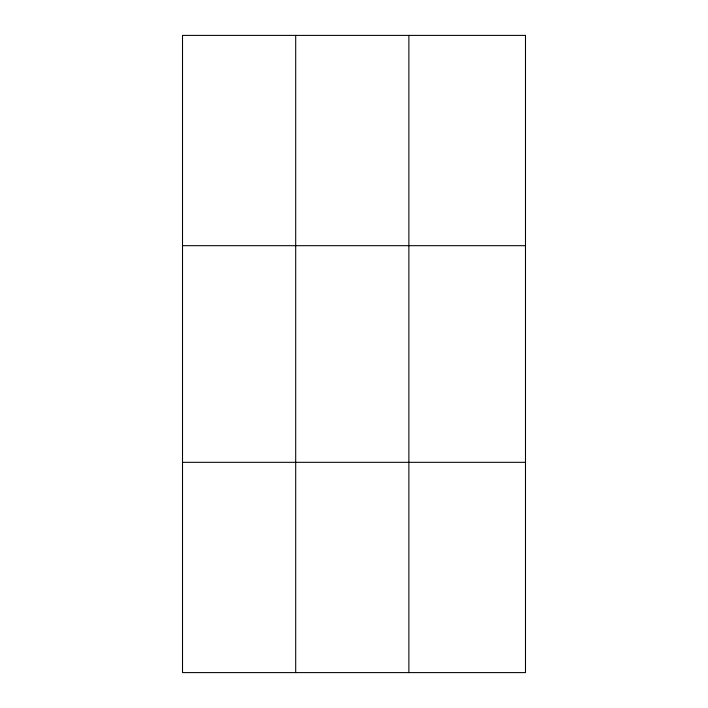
<?xml version="1.0" encoding="UTF-8"?>
<svg xmlns="http://www.w3.org/2000/svg" width="708" height="708" viewBox="0 0 708 708"><rect width="100%" height="100%" fill="white"/><g stroke="black" fill="none" stroke-linecap="round" stroke-linejoin="round"><path stroke-width="1.06" d="M295.696 35.4L295.696 672.6M408.879 35.4L408.879 672.6M182.514 245.676L525.486 245.676M182.514 462.324L525.486 462.324M525.486 35.4L525.486 672.6L182.514 672.6L182.514 35.4L525.486 35.4"/></g></svg>
